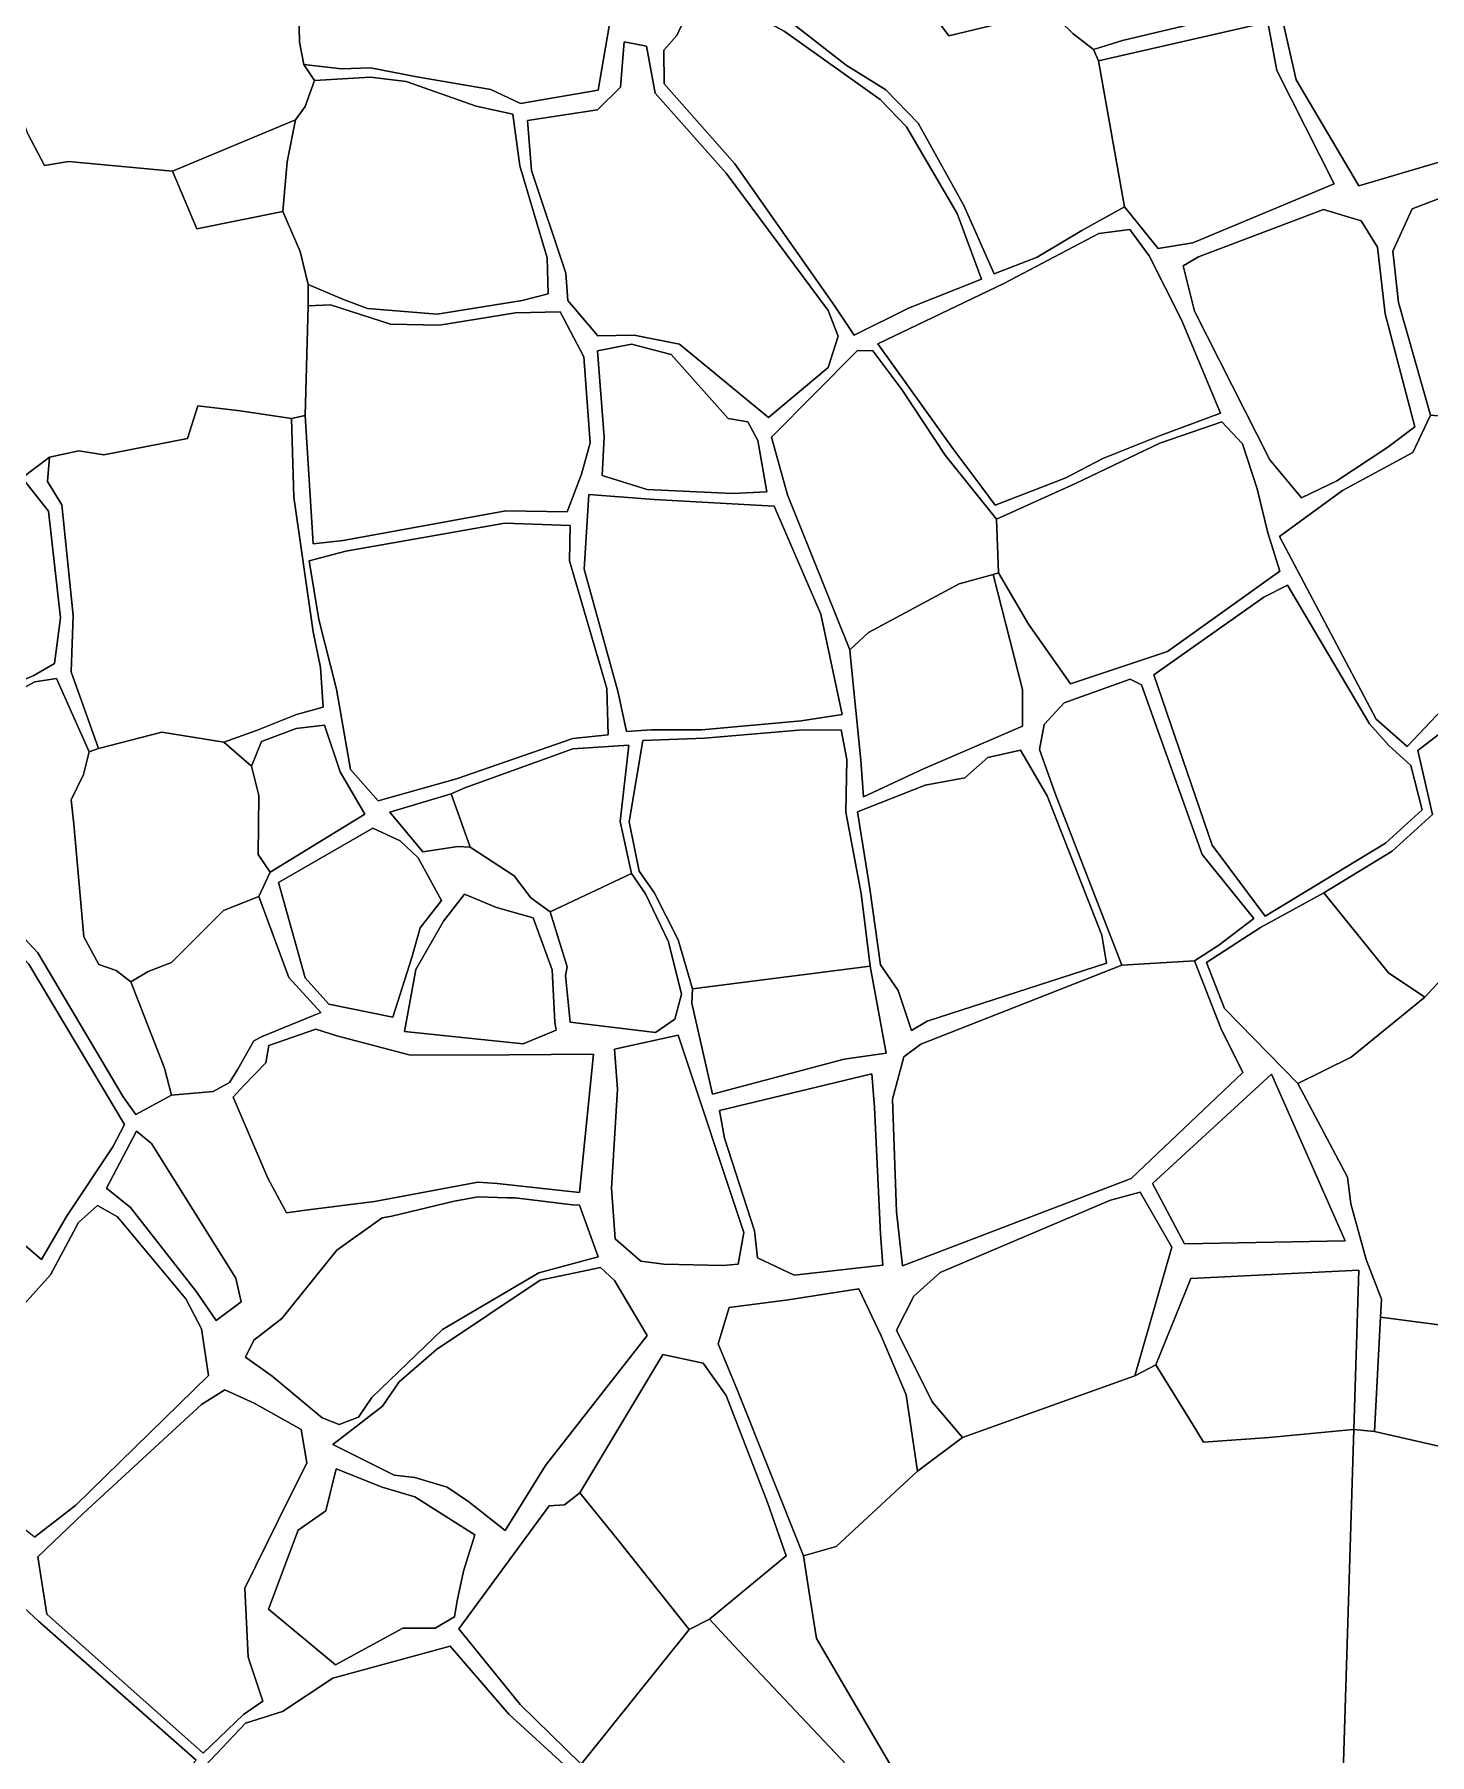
# Model space of a CAD drawing. Extents: x 542555 to 550520, y 1840485 to 1846995.
# Drawn here: x 549006.2 to 549126.2, y 1843616.8 to 1843764.8 of the extents above; entities that cross this region are included whole.
import ezdxf

# ---------------------------------------------------------------- set-up
doc = ezdxf.new("R2010")
doc.units = 0
doc.layers.add('Level 30', color=7, linetype='Continuous')

msp = doc.modelspace()

# ---------------------------------------------------------------- linework, layer by layer
at = {"layer": 'Level 30'}
for points in [[(549097.75, 1843762.52), (549099.99, 1843749.96), (549096.3, 1843747.92), (549092.48, 1843745.64), (549088.77, 1843744.2), (549086.16, 1843750.09), (549082.23, 1843757.16), (549079.46, 1843760.04), (549076.05, 1843762.16), (549071.5, 1843765.68), (549062.27, 1843770.64), (549060.94, 1843772.12), (549062.35, 1843775.75), (549063.89, 1843776.87), (549069.95, 1843779.69), (549074.72, 1843775.46), (549082.57, 1843767.75), (549084.86, 1843764.67), (549094.29, 1843766.94), (549094.44, 1843765.93), (549095.52, 1843764.88), (549097.32, 1843763.5)], [(549055.64, 1843765.49), (549054.71, 1843760), (549048.03, 1843758.85), (549045.47, 1843760.06), (549039.11, 1843761.16), (549035.11, 1843761.93), (549032.62, 1843761.82), (549029.4, 1843762.22), (549029.03, 1843764.12), (549028.96, 1843766.71), (549026.71, 1843771.82), (549028.13, 1843773.31), (549032.04, 1843773.89), (549036.43, 1843775.6), (549039.23, 1843777.6), (549039.81, 1843778.55), (549052.6, 1843778.57), (549054.57, 1843778.2), (549055.98, 1843770.18)], [(549109.31, 1843777.7), (549112.23, 1843773.43), (549114.28, 1843769.12), (549113.45, 1843767.75), (549111.89, 1843767.15), (549099.81, 1843764.27), (549097.32, 1843763.5), (549095.52, 1843764.88), (549094.44, 1843765.93), (549094.29, 1843766.94), (549095.03, 1843767.55), (549095.53, 1843768.57), (549097.84, 1843770.39), (549101.93, 1843774.4)], [(549029.51, 1843758.58), (549028.68, 1843757.44), (549018.1, 1843753.03), (549009.15, 1843753.86), (549007.08, 1843753.51), (549005.65, 1843756.23), (549002.73, 1843764.69), (549011.31, 1843767.62), (549017.06, 1843768.69), (549024.32, 1843771.11), (549025.66, 1843771.22), (549026.71, 1843771.82), (549028.96, 1843766.71), (549029.03, 1843764.12), (549029.4, 1843762.22), (549030.31, 1843760.82)], [(549150.82, 1843769.76), (549152.89, 1843766.37), (549151.97, 1843762.13), (549151.99, 1843758.45), (549144.23, 1843758.87), (549120.12, 1843751.77), (549114.73, 1843760.88), (549113.65, 1843765.67), (549115.73, 1843767.03), (549116.37, 1843769.38), (549146.31, 1843771.91), (549148.99, 1843771.75)], [(549152.89, 1843766.37), (549150.82, 1843769.76), (549148.99, 1843771.75), (549146.31, 1843771.91), (549116.37, 1843769.38), (549115.73, 1843767.03), (549113.65, 1843765.67), (549114.73, 1843760.88), (549120.12, 1843751.77), (549144.23, 1843758.87), (549151.99, 1843758.45), (549151.97, 1843762.13)], [(549078.97, 1843759.19), (549081.22, 1843756.85), (549085.58, 1843749.39), (549087.69, 1843743.74), (549081.41, 1843741.24), (549076.72, 1843738.92), (549075.05, 1843741.42), (549066.46, 1843753.67), (549060.38, 1843760.55), (549060.36, 1843763.45), (549061.48, 1843764.7), (549063.44, 1843768.99), (549070.71, 1843765.07)], [(549081.22, 1843756.85), (549078.97, 1843759.19), (549070.71, 1843765.07), (549063.44, 1843768.99), (549061.48, 1843764.7), (549060.36, 1843763.45), (549060.38, 1843760.55), (549066.46, 1843753.67), (549075.05, 1843741.42), (549076.72, 1843738.92), (549081.41, 1843741.24), (549087.69, 1843743.74), (549085.58, 1843749.39)], [(549113.08, 1843761.69), (549118.01, 1843751.95), (549105.85, 1843746.87), (549102.86, 1843746.38), (549099.99, 1843749.96), (549097.75, 1843762.52), (549112.31, 1843765.86)], [(549074.48, 1843741.04), (549075.36, 1843738.84), (549074.49, 1843736.14), (549069.37, 1843731.86), (549061.71, 1843738.16), (549057.81, 1843738.92), (549054.67, 1843738.88), (549052.09, 1843741.92), (549051.93, 1843744.25), (549048.98, 1843753.09), (549048.64, 1843757.38), (549054.64, 1843758.31), (549056.63, 1843760.27), (549056.93, 1843764.17), (549058.86, 1843763.79), (549059.61, 1843759.75), (549065.72, 1843752.85)], [(549075.36, 1843738.84), (549074.48, 1843741.04), (549065.72, 1843752.85), (549059.61, 1843759.75), (549058.86, 1843763.79), (549056.93, 1843764.17), (549056.63, 1843760.27), (549054.64, 1843758.31), (549048.64, 1843757.38), (549048.98, 1843753.09), (549051.93, 1843744.25), (549052.09, 1843741.92), (549054.67, 1843738.88), (549057.81, 1843738.92), (549061.71, 1843738.16), (549069.37, 1843731.86), (549074.49, 1843736.14)], [(549050.41, 1843742.48), (549048.16, 1843741.91), (549040.87, 1843740.73), (549034.88, 1843741.23), (549032.79, 1843741.99), (549029.76, 1843743.29), (549029.08, 1843746.11), (549027.57, 1843749.55), (549027.96, 1843753.83), (549028.68, 1843757.44), (549029.51, 1843758.58), (549030.31, 1843760.82), (549035.13, 1843761.13), (549038.19, 1843760.75), (549044.22, 1843758.63), (549047.38, 1843757.93), (549047.96, 1843753.48), (549050.31, 1843745.57)], [(549018.1, 1843753.03), (549028.68, 1843757.44), (549027.96, 1843753.83), (549027.57, 1843749.55), (549020.18, 1843748.08)], [(549157.37, 1843747.85), (549153.39, 1843744.04), (549153.65, 1843742.46), (549153.83, 1843740.75), (549151.72, 1843738.22), (549147.33, 1843735.8), (549140.28, 1843731.07), (549140.03, 1843726.16), (549132.92, 1843730.81), (549127.64, 1843731.92), (549126.31, 1843732.05), (549123.54, 1843741.75), (549123.05, 1843746.14), (549124.71, 1843749.8), (549141.17, 1843756.07), (549151.96, 1843757.29), (549155.78, 1843751.68)], [(549120.33, 1843748.76), (549121.74, 1843746.5), (549122.4, 1843740.75), (549124.95, 1843731.04), (549122.62, 1843729.28), (549118.23, 1843726.41), (549115.2, 1843724.94), (549112.48, 1843728.21), (549106.01, 1843740.99), (549105.02, 1843744.88), (549106.33, 1843745.66), (549117.09, 1843749.73)], [(549121.74, 1843746.5), (549120.33, 1843748.76), (549117.09, 1843749.73), (549106.33, 1843745.66), (549105.02, 1843744.88), (549106.01, 1843740.99), (549112.48, 1843728.21), (549115.2, 1843724.94), (549118.23, 1843726.41), (549122.62, 1843729.28), (549124.95, 1843731.04), (549122.4, 1843740.75)], [(549104.88, 1843740.24), (549108.23, 1843732.22), (549102.98, 1843730.27), (549098.11, 1843728.33), (549094.93, 1843726.65), (549088.86, 1843724.32), (549087.72, 1843725.86), (549085.21, 1843729.18), (549078.76, 1843738.19), (549089.6, 1843743.36), (549097.77, 1843747.68), (549100.45, 1843748.02), (549102.1, 1843745.76)], [(549108.23, 1843732.22), (549104.88, 1843740.24), (549102.1, 1843745.76), (549100.45, 1843748.02), (549097.77, 1843747.68), (549089.6, 1843743.36), (549078.76, 1843738.19), (549085.21, 1843729.18), (549087.72, 1843725.86), (549088.86, 1843724.32), (549094.93, 1843726.65), (549098.11, 1843728.33), (549102.98, 1843730.27)], [(549053.46, 1843737.05), (549054.02, 1843729.66), (549053.26, 1843726.98), (549052.05, 1843723.73), (549046.75, 1843723.81), (549032.76, 1843721.27), (549030.18, 1843720.97), (549029.5, 1843732.03), (549029.76, 1843741.44), (549031.69, 1843741.53), (549036.84, 1843739.88), (549041.06, 1843739.78), (549047.6, 1843740.85), (549051.45, 1843740.93)], [(549068.45, 1843729.88), (549069.2, 1843725.44), (549066.27, 1843725.3), (549058.93, 1843725.65), (549055.05, 1843726.87), (549055.21, 1843730.15), (549054.66, 1843737.58), (549057.57, 1843738.16), (549060.98, 1843737.25), (549065.89, 1843731.77), (549067.58, 1843731.47)], [(549069.2, 1843725.44), (549068.45, 1843729.88), (549067.58, 1843731.47), (549065.89, 1843731.77), (549060.98, 1843737.25), (549057.57, 1843738.16), (549054.66, 1843737.58), (549055.21, 1843730.15), (549055.05, 1843726.87), (549058.93, 1843725.65), (549066.27, 1843725.3)], [(549088.97, 1843723.11), (549089.14, 1843718.48), (549088.68, 1843718.35), (549085.75, 1843717.53), (549077.96, 1843713.35), (549076.34, 1843711.87), (549070.99, 1843725.2), (549069.62, 1843730.16), (549077.02, 1843737.61), (549078.34, 1843737.57), (549080.82, 1843734.25), (549084.55, 1843728.6)], [(549110.14, 1843729.58), (549108.36, 1843731.47), (549103.02, 1843729.64), (549095.75, 1843726.18), (549088.97, 1843723.11), (549084.55, 1843728.6), (549080.82, 1843734.25), (549078.34, 1843737.57), (549077.02, 1843737.61), (549069.62, 1843730.16), (549070.99, 1843725.2), (549076.34, 1843711.87), (549076.45, 1843710.92), (549077.3, 1843702.38), (549077.54, 1843699.21), (549082.7, 1843701.64), (549091.21, 1843705.29), (549091.2, 1843708.45), (549088.68, 1843718.35), (549089.14, 1843718.48), (549091.73, 1843714.06), (549095.32, 1843708.93), (549103.69, 1843711.72), (549113.34, 1843718.63), (549112.31, 1843721.93), (549111.38, 1843725.7)], [(549005.15, 1843726.66), (549007.43, 1843723.8), (549008.46, 1843714.61), (549007.93, 1843710.7), (549006.16, 1843709.67), (549001.99, 1843707.88), (549000, 1843707.12), (548998.17, 1843706.43), (548998.41, 1843714.01), (549000.13, 1843715.91), (549000.64, 1843717.75), (549000.24, 1843720.16), (548995.89, 1843722.24), (548993.91, 1843723.59), (548994.14, 1843725.6), (548994.14, 1843726.72), (548992.23, 1843731.55), (548993.19, 1843732.83), (548996.19, 1843729.8), (548998.36, 1843727.98), (549000.7, 1843726.62), (549003.25, 1843726.25)], [(549030.2, 1843713.41), (549030.83, 1843710.35), (549031.06, 1843706.93), (549028.76, 1843706.29), (549025.32, 1843704.93), (549022.51, 1843703.93), (549017.19, 1843704.79), (549011.72, 1843703.38), (549009.37, 1843709.98), (549009.56, 1843714.83), (549008.57, 1843724.34), (549007.33, 1843726.35), (549007.5, 1843728.44), (549010.04, 1843728.97), (549012.2, 1843728.63), (549019.39, 1843730.05), (549020.27, 1843732.86), (549023.9, 1843732.41), (549028.32, 1843731.76), (549028.53, 1843725)], [(549108.36, 1843731.47), (549110.14, 1843729.58), (549111.38, 1843725.7), (549112.31, 1843721.93), (549113.34, 1843718.63), (549103.69, 1843711.72), (549095.32, 1843708.93), (549091.73, 1843714.06), (549089.14, 1843718.48), (549088.97, 1843723.11), (549095.75, 1843726.18), (549103.02, 1843729.64)], [(549134.54, 1843715.86), (549134.82, 1843714.52), (549133.4, 1843713.19), (549124.3, 1843703.55), (549121.61, 1843705.91), (549113.31, 1843721.62), (549118.74, 1843725.57), (549124.77, 1843728.83), (549126.31, 1843732.05), (549127.64, 1843731.92), (549132.92, 1843730.81), (549140.03, 1843726.16), (549139.43, 1843722.45), (549135.61, 1843720.54), (549136.43, 1843718.6)], [(549011.72, 1843703.38), (549010.92, 1843703.08), (549008.13, 1843709.39), (549006.26, 1843709.1), (549002.02, 1843706.85), (549000, 1843706.21), (549000, 1843707.12), (549001.99, 1843707.88), (549006.16, 1843709.67), (549007.93, 1843710.7), (549008.46, 1843714.61), (549007.43, 1843723.8), (549005.15, 1843726.66), (549007.5, 1843728.44), (549007.33, 1843726.35), (549008.57, 1843724.34), (549009.56, 1843714.83), (549009.37, 1843709.98)], [(549075.68, 1843706.3), (549072.17, 1843705.75), (549063.62, 1843704.97), (549059.27, 1843704.98), (549057.13, 1843704.83), (549056.43, 1843708.2), (549053.5, 1843718.8), (549053.9, 1843725.23), (549059.52, 1843724.8), (549069.84, 1843724.23), (549073.85, 1843714.94)], [(549072.17, 1843705.75), (549075.68, 1843706.3), (549073.85, 1843714.94), (549069.84, 1843724.23), (549059.52, 1843724.8), (549053.9, 1843725.23), (549053.5, 1843718.8), (549056.43, 1843708.2), (549057.13, 1843704.83), (549059.27, 1843704.98), (549063.62, 1843704.97)], [(549055.45, 1843708.54), (549055.58, 1843704.54), (549052.54, 1843704.24), (549042.51, 1843700.77), (549035.79, 1843698.87), (549033.39, 1843701.56), (549032.21, 1843708.49), (549030.67, 1843714.47), (549029.85, 1843719.52), (549032.99, 1843720.34), (549046.68, 1843722.76), (549052.3, 1843722.56), (549052.23, 1843719.52)], [(549055.58, 1843704.54), (549055.45, 1843708.54), (549052.23, 1843719.52), (549052.3, 1843722.56), (549046.68, 1843722.76), (549032.99, 1843720.34), (549029.85, 1843719.52), (549030.67, 1843714.47), (549032.21, 1843708.49), (549033.39, 1843701.56), (549035.79, 1843698.87), (549042.51, 1843700.77), (549052.54, 1843704.24)], [(549088.68, 1843718.35), (549091.2, 1843708.45), (549091.21, 1843705.29), (549082.7, 1843701.64), (549077.54, 1843699.21), (549077.3, 1843702.38), (549076.45, 1843710.92), (549076.34, 1843711.87), (549077.96, 1843713.35), (549085.75, 1843717.53)], [(549122.71, 1843703.64), (549124.61, 1843701.91), (549125.57, 1843698.1), (549122.44, 1843695.24), (549112.07, 1843688.95), (549107.53, 1843695.06), (549102.51, 1843709.71), (549111.96, 1843716.38), (549114.01, 1843717.42), (549121.04, 1843705.5)], [(549124.61, 1843701.91), (549122.71, 1843703.64), (549121.04, 1843705.5), (549114.01, 1843717.42), (549111.96, 1843716.38), (549102.51, 1843709.71), (549107.53, 1843695.06), (549112.07, 1843688.95), (549122.44, 1843695.24), (549125.57, 1843698.1)], [(549014.52, 1843683.32), (549017.4, 1843675.87), (549018, 1843673.57), (549014.94, 1843671.91), (549013.85, 1843673.42), (549006.51, 1843685.8), (549005.35, 1843687.03), (549004.4, 1843688.22), (549004.37, 1843689.67), (548998.44, 1843702.72), (548997.53, 1843705.64), (549000, 1843706.21), (549002.02, 1843706.85), (549006.26, 1843709.1), (549008.13, 1843709.39), (549010.92, 1843703.08), (549010.45, 1843701.14), (549009.37, 1843698.95), (549009.61, 1843696.86), (549010.47, 1843687.19), (549011.75, 1843684.81), (549013.26, 1843684.29)], [(549106.01, 1843685.11), (549108.1, 1843686.47), (549111.11, 1843688.75), (549106.65, 1843694.27), (549101.45, 1843708.84), (549100.47, 1843709.34), (549094.8, 1843707.31), (549093.06, 1843705.43), (549092.67, 1843703.28), (549094, 1843699.52), (549099.76, 1843684.74), (549082.47, 1843677.95), (549081, 1843676.86), (549080.03, 1843673.22), (549080.37, 1843663.53), (549080.89, 1843658.87), (549100.54, 1843666.38), (549110.15, 1843675.52), (549108.25, 1843679.31)], [(549108.1, 1843686.47), (549106.01, 1843685.11), (549099.76, 1843684.74), (549094, 1843699.52), (549092.67, 1843703.28), (549093.06, 1843705.43), (549094.8, 1843707.31), (549100.47, 1843709.34), (549101.45, 1843708.84), (549106.65, 1843694.27), (549111.11, 1843688.75)], [(549024.88, 1843701.86), (549025.53, 1843699.34), (549025.45, 1843694.27), (549026.49, 1843692.75), (549025.53, 1843690.65), (549022.49, 1843689.44), (549018, 1843684.96), (549015.99, 1843684.2), (549014.52, 1843683.32), (549013.26, 1843684.29), (549011.75, 1843684.81), (549010.47, 1843687.19), (549009.61, 1843696.86), (549009.37, 1843698.95), (549010.45, 1843701.14), (549010.92, 1843703.08), (549011.72, 1843703.38), (549017.19, 1843704.79), (549022.51, 1843703.93)], [(549025.74, 1843703.99), (549028.72, 1843705.11), (549031.18, 1843705.37), (549032.51, 1843701.36), (549034.64, 1843697.72), (549026.49, 1843692.75), (549025.45, 1843694.27), (549025.53, 1843699.34), (549024.88, 1843701.86)], [(549078.09, 1843684.65), (549062.82, 1843682.7), (549061.58, 1843686.92), (549059.51, 1843690.99), (549058.22, 1843692.84), (549057.37, 1843697.06), (549058.55, 1843704.07), (549063.84, 1843704.27), (549071.95, 1843704.95), (549075.61, 1843704.98), (549076.09, 1843702.43), (549076, 1843697.89), (549077.32, 1843690.92)], [(549075.87, 1843676.66), (549079.47, 1843677.16), (549078.09, 1843684.65), (549077.32, 1843690.92), (549076, 1843697.89), (549076.09, 1843702.43), (549075.61, 1843704.98), (549071.95, 1843704.95), (549063.84, 1843704.27), (549058.55, 1843704.07), (549057.37, 1843697.06), (549058.22, 1843692.84), (549059.51, 1843690.99), (549061.58, 1843686.92), (549062.82, 1843682.7), (549062.77, 1843681.47), (549064.54, 1843673.65)], [(549132.32, 1843689.31), (549130.37, 1843686.91), (549125.81, 1843681.99), (549122.68, 1843684.09), (549117.12, 1843690.95), (549122.99, 1843694.55), (549126.46, 1843697.71), (549125.21, 1843703.2), (549128.08, 1843705.42), (549134.96, 1843698.41), (549138.54, 1843696.53)], [(549061.29, 1843680.09), (549061.88, 1843682.26), (549060.77, 1843686.74), (549058.79, 1843690.87), (549057.58, 1843692.63), (549056.6, 1843697.09), (549057.34, 1843703.67), (549052.52, 1843703.36), (549043.25, 1843699.99), (549042.06, 1843699.48), (549036.79, 1843697.9), (549039.62, 1843694.5), (549042.64, 1843694.95), (549043.69, 1843694.89), (549047.48, 1843692.43), (549048.92, 1843690.54), (549050.58, 1843689.34), (549052.03, 1843684.61), (549051.9, 1843683.85), (549052.3, 1843679.84), (549059.64, 1843678.96)], [(549057.58, 1843692.63), (549050.58, 1843689.34), (549048.92, 1843690.54), (549047.48, 1843692.43), (549043.69, 1843694.89), (549042.06, 1843699.48), (549043.25, 1843699.99), (549052.52, 1843703.36), (549057.34, 1843703.67), (549056.6, 1843697.09)], [(549098.02, 1843687.32), (549098.42, 1843684.91), (549083.01, 1843679.94), (549081.66, 1843679.13), (549080.51, 1843682.57), (549078.98, 1843684.76), (549078.06, 1843691.3), (549077.01, 1843697.93), (549082.82, 1843700.23), (549086.24, 1843700.84), (549088.21, 1843702.6), (549091.04, 1843703.22), (549093.32, 1843699.31)], [(549098.42, 1843684.91), (549098.02, 1843687.32), (549093.32, 1843699.31), (549091.04, 1843703.22), (549088.21, 1843702.6), (549086.24, 1843700.84), (549082.82, 1843700.23), (549077.01, 1843697.93), (549078.06, 1843691.3), (549078.98, 1843684.76), (549080.51, 1843682.57), (549081.66, 1843679.13), (549083.01, 1843679.94)], [(549042.06, 1843699.48), (549043.69, 1843694.89), (549042.64, 1843694.95), (549039.62, 1843694.5), (549036.79, 1843697.9)], [(549039.21, 1843693.98), (549041.23, 1843690.29), (549039.39, 1843687.95), (549038.67, 1843685.41), (549037.05, 1843680.27), (549031.55, 1843681.39), (549029.49, 1843683.66), (549027.22, 1843691.86), (549035.32, 1843696.53), (549037.68, 1843695.43)], [(549041.23, 1843690.29), (549039.21, 1843693.98), (549037.68, 1843695.43), (549035.32, 1843696.53), (549027.22, 1843691.86), (549029.49, 1843683.66), (549031.55, 1843681.39), (549037.05, 1843680.27), (549038.67, 1843685.41), (549039.39, 1843687.95)], [(549061.88, 1843682.26), (549061.29, 1843680.09), (549059.64, 1843678.96), (549052.3, 1843679.84), (549051.9, 1843683.85), (549052.03, 1843684.61), (549050.58, 1843689.34), (549057.58, 1843692.63), (549058.79, 1843690.87), (549060.77, 1843686.74)], [(549051.09, 1843679.16), (549048.25, 1843677.97), (549038.04, 1843679.04), (549039.03, 1843684.36), (549041.41, 1843688.54), (549043.21, 1843690.84), (549045.96, 1843689.69), (549049.12, 1843688.8), (549050.74, 1843684.33), (549050.98, 1843679.84)], [(549048.25, 1843677.97), (549051.09, 1843679.16), (549050.98, 1843679.84), (549050.74, 1843684.33), (549049.12, 1843688.8), (549045.96, 1843689.69), (549043.21, 1843690.84), (549041.41, 1843688.54), (549039.03, 1843684.36), (549038.04, 1843679.04)], [(549117.12, 1843690.95), (549122.68, 1843684.09), (549125.81, 1843681.99), (549119.46, 1843676.83), (549114.9, 1843674.56), (549108.59, 1843681.02), (549107.04, 1843684.97), (549111.68, 1843687.98)], [(549030.84, 1843680.68), (549025.8, 1843678.6), (549025.08, 1843678.22), (549023.72, 1843675.79), (549022.99, 1843674.64), (549021.6, 1843673.88), (549018, 1843673.57), (549017.4, 1843675.87), (549014.52, 1843683.32), (549015.99, 1843684.2), (549018, 1843684.96), (549022.49, 1843689.44), (549025.53, 1843690.65), (549028.11, 1843683.67)], [(549004.09, 1843686.58), (549005.74, 1843684.83), (549013.97, 1843671.04), (549012.97, 1843669.11), (549008.97, 1843663.13), (549006.82, 1843659.42), (549000, 1843665.26), (548997.07, 1843667.77), (548995.24, 1843669.22), (548993.98, 1843672.88), (548995.23, 1843675.2), (549000, 1843681.95), (549002.29, 1843685.19)], [(549148.31, 1843658.42), (549147.21, 1843651.16), (549121.99, 1843654.46), (549122.07, 1843656.01), (549120.77, 1843659.42), (549119.45, 1843664.22), (549119.15, 1843666.52), (549114.9, 1843674.56), (549119.46, 1843676.83), (549125.81, 1843681.99), (549130.37, 1843686.91), (549133.82, 1843685.07), (549141.07, 1843682.47), (549146.65, 1843681.46), (549146.98, 1843674.51), (549148.09, 1843662.99), (549148.93, 1843662.79)], [(549106.01, 1843685.11), (549108.25, 1843679.31), (549110.15, 1843675.52), (549100.54, 1843666.38), (549080.89, 1843658.87), (549080.37, 1843663.53), (549080.03, 1843673.22), (549081, 1843676.86), (549082.47, 1843677.95), (549099.76, 1843684.74)], [(549079.47, 1843677.16), (549075.87, 1843676.66), (549064.54, 1843673.65), (549062.77, 1843681.47), (549062.82, 1843682.7), (549078.09, 1843684.65)], [(549043.41, 1843676.99), (549054.3, 1843677.09), (549053.11, 1843665.19), (549046.03, 1843665.96), (549044.37, 1843666.07), (549035.47, 1843664.41), (549029.53, 1843663.68), (549027.9, 1843663.45), (549026.28, 1843666.42), (549023.31, 1843673.39), (549024.19, 1843674.35), (549026.11, 1843676.33), (549026.39, 1843677.83), (549030.42, 1843679.24), (549032.22, 1843678.65), (549038.44, 1843677.02)], [(549054.3, 1843677.09), (549043.41, 1843676.99), (549038.44, 1843677.02), (549032.22, 1843678.65), (549030.42, 1843679.24), (549026.39, 1843677.83), (549026.11, 1843676.33), (549024.19, 1843674.35), (549023.31, 1843673.39), (549026.28, 1843666.42), (549027.9, 1843663.45), (549029.53, 1843663.68), (549035.47, 1843664.41), (549044.37, 1843666.07), (549046.03, 1843665.96), (549053.11, 1843665.19)], [(549067.23, 1843661.76), (549066.74, 1843659.03), (549065.43, 1843658.91), (549060.35, 1843659.04), (549058.37, 1843659.29), (549056.18, 1843661.21), (549055.86, 1843665.57), (549056.37, 1843674.09), (549056.1, 1843677.52), (549061.6, 1843678.71)], [(549066.74, 1843659.03), (549067.23, 1843661.76), (549061.6, 1843678.71), (549056.1, 1843677.52), (549056.37, 1843674.09), (549055.86, 1843665.57), (549056.18, 1843661.21), (549058.37, 1843659.29), (549060.35, 1843659.04), (549065.43, 1843658.91)], [(549078.99, 1843661.6), (549079.19, 1843658.93), (549071.56, 1843658.08), (549068.41, 1843659.57), (549068.14, 1843661.9), (549065.56, 1843669.87), (549065.15, 1843672.24), (549078.25, 1843675.41), (549078.47, 1843672.49)], [(549079.19, 1843658.93), (549078.99, 1843661.6), (549078.47, 1843672.49), (549078.25, 1843675.41), (549065.15, 1843672.24), (549065.56, 1843669.87), (549068.14, 1843661.9), (549068.41, 1843659.57), (549071.56, 1843658.08)], [(549112.62, 1843675.38), (549118.96, 1843661.03), (549105.13, 1843660.77), (549102.4, 1843665.97)], [(549118.96, 1843661.03), (549112.62, 1843675.38), (549102.4, 1843665.97), (549105.13, 1843660.77)], [(549016.28, 1843669.39), (549023.53, 1843657.81), (549024.01, 1843655.78), (549021.84, 1843654.18), (549020.16, 1843656.65), (549014.48, 1843663.9), (549012.41, 1843665.57), (549014.99, 1843670.47)], [(549023.53, 1843657.81), (549016.28, 1843669.39), (549014.99, 1843670.47), (549012.41, 1843665.57), (549014.48, 1843663.9), (549020.16, 1843656.65), (549021.84, 1843654.18), (549024.01, 1843655.78)], [(549044.38, 1843664.82), (549046.88, 1843664.74), (549047.57, 1843664.74), (549052.51, 1843664.14), (549053.1, 1843664.09), (549054.72, 1843659.66), (549049.61, 1843658.28), (549041.31, 1843653.42), (549035.23, 1843647.56), (549034.09, 1843645.86), (549032.42, 1843645.25), (549030.97, 1843645.82), (549026.66, 1843649.38), (549024.38, 1843651.02), (549025.1, 1843652.49), (549027.51, 1843654.36), (549032.22, 1843660.24), (549036.13, 1843663), (549036.95, 1843663.15), (549042.33, 1843664.45)], [(549046.88, 1843664.74), (549044.38, 1843664.82), (549042.33, 1843664.45), (549036.95, 1843663.15), (549036.13, 1843663), (549032.22, 1843660.24), (549027.51, 1843654.36), (549025.1, 1843652.49), (549024.38, 1843651.02), (549026.66, 1843649.38), (549030.97, 1843645.82), (549032.42, 1843645.25), (549034.09, 1843645.86), (549035.23, 1843647.56), (549041.31, 1843653.42), (549049.61, 1843658.28), (549054.72, 1843659.66), (549053.1, 1843664.09), (549052.51, 1843664.14), (549047.57, 1843664.74)], [(549104.04, 1843660.5), (549100.88, 1843649.42), (549086.05, 1843644.13), (549083.44, 1843647.18), (549080.38, 1843653.36), (549081.86, 1843656.27), (549084.13, 1843658.3), (549098.78, 1843664.52), (549101.33, 1843665.23)], [(549021.19, 1843649.44), (549009.78, 1843638.31), (549006.21, 1843635.55), (549000, 1843640.53), (548996.72, 1843647.55), (549000, 1843650.55), (549004.59, 1843654.75), (549007.61, 1843658.1), (549010.02, 1843662.62), (549011.63, 1843664.07), (549013.36, 1843663.1), (549019.23, 1843656.03), (549020.58, 1843653.45)], [(549058.92, 1843652.9), (549050.18, 1843641.72), (549046.7, 1843636.13), (549043.59, 1843638.59), (549041.72, 1843639.84), (549038.95, 1843640.68), (549037.17, 1843640.89), (549031.89, 1843643.52), (549035.02, 1843645.92), (549036.15, 1843646.81), (549037.59, 1843648.9), (549040.81, 1843651.68), (549049.72, 1843657.66), (549054.92, 1843658.73), (549056.1, 1843657.62)], [(549050.18, 1843641.72), (549058.92, 1843652.9), (549056.1, 1843657.62), (549054.92, 1843658.73), (549049.72, 1843657.66), (549040.81, 1843651.68), (549037.59, 1843648.9), (549036.15, 1843646.81), (549035.02, 1843645.92), (549031.89, 1843643.52), (549037.17, 1843640.89), (549038.95, 1843640.68), (549041.72, 1843639.84), (549043.59, 1843638.59), (549046.7, 1843636.13)], [(549102.66, 1843650.38), (549105.68, 1843657.8), (549120.13, 1843658.51), (549119.7, 1843644.82), (549119.6506, 1843644.8152), (549112.43, 1843644.12), (549106.76, 1843643.73), (549105.8699, 1843645.1737)], [(549075.19, 1843634.73), (549072.37, 1843633.95), (549066.68, 1843648.15), (549065.02, 1843652.18), (549065.98, 1843655.31), (549071.06, 1843655.96), (549077.13, 1843656.91), (549079.06, 1843652.86), (549081.21, 1843647.79), (549082.18, 1843641.21)], [(549152.16, 1843649.05), (549151.84, 1843647.55), (549148.26, 1843638.53), (549121.47, 1843644.62), (549121.99, 1843654.46), (549147.21, 1843651.16), (549148.04, 1843650.39)], [(549070.88, 1843633.93), (549064.27, 1843628.48), (549062.54, 1843627.6), (549056.44, 1843635.3), (549053.12, 1843639.35), (549060.28, 1843651.25), (549063.74, 1843650.5), (549065.73, 1843647.73), (549069.27, 1843638.53)], [(549119.6994, 1843644.8019), (549118.69, 1843612.51), (549097.41, 1843599.39), (549085.33, 1843606.59), (549073.49, 1843626.83), (549072.8392, 1843630.9669), (549072.37, 1843633.95), (549075.19, 1843634.73), (549082.18, 1843641.21), (549086.05, 1843644.13), (549100.88, 1843649.42), (549102.66, 1843650.38), (549105.8699, 1843645.1737), (549106.76, 1843643.73), (549112.43, 1843644.12), (549119.6506, 1843644.8152), (549119.7, 1843644.82)], [(549027.17, 1843636.97), (549024.32, 1843631.17), (549024.6, 1843625.22), (549025.85, 1843621.44), (549024.21, 1843620.3), (549020.73, 1843616.97), (549007.29, 1843628.91), (549006.52, 1843633.84), (549010.4, 1843637.57), (549020.59, 1843646.97), (549022.59, 1843648.22), (549025.11, 1843647.08), (549029.15, 1843644.81), (549029.64, 1843641.93)], [(549024.32, 1843631.17), (549027.17, 1843636.97), (549029.64, 1843641.93), (549029.15, 1843644.81), (549025.11, 1843647.08), (549022.59, 1843648.22), (549020.59, 1843646.97), (549010.4, 1843637.57), (549006.52, 1843633.84), (549007.29, 1843628.91), (549020.73, 1843616.97), (549024.21, 1843620.3), (549025.85, 1843621.44), (549024.6, 1843625.22)], [(549148.26, 1843638.53), (549152.1238, 1843636.1876), (549158.52, 1843632.31), (549155.16, 1843603.73), (549148.13, 1843604.49), (549140.93, 1843602.78), (549122.1, 1843610.43), (549118.69, 1843612.51), (549119.6994, 1843644.8019), (549119.7, 1843644.82), (549121.47, 1843644.62)], [(549038.95, 1843639.01), (549044.11, 1843635.75), (549043.13, 1843632.63), (549042.59, 1843630.07), (549042.35, 1843628.7), (549040.68, 1843627.73), (549037.91, 1843627.71), (549032.12, 1843624.57), (549026.34, 1843629.35), (549028.89, 1843636.15), (549031.29, 1843637.81), (549032.17, 1843641.41), (549036.13, 1843639.85)], [(549044.11, 1843635.75), (549038.95, 1843639.01), (549036.13, 1843639.85), (549032.17, 1843641.41), (549031.29, 1843637.81), (549028.89, 1843636.15), (549026.34, 1843629.35), (549032.12, 1843624.57), (549037.91, 1843627.71), (549040.68, 1843627.73), (549042.35, 1843628.7), (549042.59, 1843630.07), (549043.13, 1843632.63)], [(549062.54, 1843627.6), (549053.23, 1843616.03), (549048.01, 1843621.15), (549042.73, 1843627.65), (549050.5, 1843638.24), (549051.82, 1843638.34), (549053.12, 1843639.35), (549056.44, 1843635.3)], [(549005.33, 1843629.48), (549006.56, 1843628.32), (549020.12, 1843616.38), (549018.28, 1843614.36), (549013.49, 1843610.1), (549012.88, 1843609.39), (549011.25, 1843607.13), (549000, 1843613.81), (548992.67, 1843618.16), (548991, 1843619.91), (548994.15, 1843625.98), (548995.72, 1843627.87)], [(549052.67, 1843605.78), (549047.48, 1843603.92), (549045.01, 1843605.38), (549036.7, 1843610.9), (549032.97, 1843612.71), (549027.96, 1843614.43), (549020.87, 1843615.85), (549024.38, 1843619.55), (549027.56, 1843620.54), (549031.87, 1843623.41), (549041.97, 1843626.18), (549047.03, 1843620.31), (549052.73, 1843615.11), (549055.28, 1843611.79)]]:
    msp.add_lwpolyline(points, close=True, dxfattribs=at)
for points in [[(549094.29, 1843766.94), (549084.86, 1843764.67), (549082.57, 1843767.75)], [(549071.5, 1843765.68), (549076.05, 1843762.16), (549079.46, 1843760.04), (549082.23, 1843757.16), (549086.16, 1843750.09), (549088.77, 1843744.2), (549092.48, 1843745.64), (549096.3, 1843747.92), (549099.99, 1843749.96), (549102.86, 1843746.38), (549105.85, 1843746.87), (549118.01, 1843751.95), (549113.08, 1843761.69), (549112.31, 1843765.86), (549097.75, 1843762.52), (549097.32, 1843763.5), (549099.81, 1843764.27), (549111.89, 1843767.15)], [(549005.35, 1843687.03), (549006.51, 1843685.8), (549013.85, 1843673.42), (549014.94, 1843671.91), (549018, 1843673.57), (549021.6, 1843673.88), (549022.99, 1843674.64), (549023.72, 1843675.79), (549025.08, 1843678.22), (549025.8, 1843678.6), (549030.84, 1843680.68), (549028.11, 1843683.67), (549025.53, 1843690.65), (549026.49, 1843692.75), (549034.64, 1843697.72), (549032.51, 1843701.36), (549031.18, 1843705.37), (549028.72, 1843705.11), (549025.74, 1843703.99), (549024.88, 1843701.86), (549022.51, 1843703.93), (549025.32, 1843704.93), (549028.76, 1843706.29), (549031.06, 1843706.93), (549030.83, 1843710.35), (549030.2, 1843713.41), (549028.53, 1843725), (549028.32, 1843731.76), (549029.5, 1843732.03), (549030.18, 1843720.97), (549032.76, 1843721.27), (549046.75, 1843723.81), (549052.05, 1843723.73), (549053.26, 1843726.98), (549054.02, 1843729.66), (549053.46, 1843737.05), (549051.45, 1843740.93), (549047.6, 1843740.85), (549041.06, 1843739.78), (549036.84, 1843739.88), (549031.69, 1843741.53), (549029.76, 1843741.44), (549029.76, 1843743.29), (549032.79, 1843741.99), (549034.88, 1843741.23), (549040.87, 1843740.73), (549048.16, 1843741.91), (549050.41, 1843742.48), (549050.31, 1843745.57), (549047.96, 1843753.48), (549047.38, 1843757.93), (549044.22, 1843758.63), (549038.19, 1843760.75), (549035.13, 1843761.13), (549030.31, 1843760.82), (549029.4, 1843762.22), (549032.62, 1843761.82), (549035.11, 1843761.93), (549039.11, 1843761.16), (549045.47, 1843760.06), (549048.03, 1843758.85), (549054.71, 1843760), (549055.64, 1843765.49)], [(549005.65, 1843756.23), (549007.08, 1843753.51), (549009.15, 1843753.86), (549018.1, 1843753.03), (549020.18, 1843748.08), (549027.57, 1843749.55), (549029.08, 1843746.11), (549029.76, 1843743.29), (549029.76, 1843741.44), (549029.5, 1843732.03), (549028.32, 1843731.76), (549023.9, 1843732.41), (549020.27, 1843732.86), (549019.39, 1843730.05), (549012.2, 1843728.63), (549010.04, 1843728.97), (549007.5, 1843728.44), (549005.15, 1843726.66)], [(549141.17, 1843756.07), (549124.71, 1843749.8), (549123.05, 1843746.14), (549123.54, 1843741.75), (549126.31, 1843732.05), (549124.77, 1843728.83), (549118.74, 1843725.57), (549113.31, 1843721.62), (549121.61, 1843705.91), (549124.3, 1843703.55), (549133.4, 1843713.19)], [(549128.08, 1843705.42), (549125.21, 1843703.2), (549126.46, 1843697.71), (549122.99, 1843694.55), (549117.12, 1843690.95), (549111.68, 1843687.98), (549107.04, 1843684.97), (549108.59, 1843681.02), (549114.9, 1843674.56), (549119.15, 1843666.52), (549119.45, 1843664.22), (549120.77, 1843659.42), (549122.07, 1843656.01), (549121.99, 1843654.46), (549121.47, 1843644.62), (549119.7, 1843644.82), (549120.13, 1843658.51), (549105.68, 1843657.8), (549102.66, 1843650.38), (549100.88, 1843649.42), (549104.04, 1843660.5), (549101.33, 1843665.23), (549098.78, 1843664.52), (549084.13, 1843658.3), (549081.86, 1843656.27), (549080.38, 1843653.36), (549083.44, 1843647.18), (549086.05, 1843644.13), (549082.18, 1843641.21), (549081.21, 1843647.79), (549079.06, 1843652.86), (549077.13, 1843656.91), (549071.06, 1843655.96), (549065.98, 1843655.31), (549065.02, 1843652.18), (549066.68, 1843648.15), (549072.37, 1843633.95), (549072.8392, 1843630.9669), (549073.49, 1843626.83), (549085.33, 1843606.59)], [(549000, 1843665.26), (549006.82, 1843659.42), (549008.97, 1843663.13), (549012.97, 1843669.11), (549013.97, 1843671.04), (549005.74, 1843684.83)], [(549006.21, 1843635.55), (549009.78, 1843638.31), (549021.19, 1843649.44), (549020.58, 1843653.45), (549019.23, 1843656.03), (549013.36, 1843663.1), (549011.63, 1843664.07), (549010.02, 1843662.62), (549007.61, 1843658.1), (549004.59, 1843654.75)], [(549077.54, 1843614.43), (549066.3564, 1843626.271), (549064.27, 1843628.48), (549070.88, 1843633.93), (549069.27, 1843638.53), (549065.73, 1843647.73), (549063.74, 1843650.5), (549060.28, 1843651.25), (549053.12, 1843639.35), (549051.82, 1843638.34), (549050.5, 1843638.24), (549042.73, 1843627.65), (549048.01, 1843621.15), (549053.23, 1843616.03)], [(549000, 1843613.81), (549011.25, 1843607.13), (549012.88, 1843609.39), (549013.49, 1843610.1), (549018.28, 1843614.36), (549020.12, 1843616.38), (549006.56, 1843628.32), (549005.33, 1843629.48)], [(549053.23, 1843616.03), (549062.54, 1843627.6), (549064.27, 1843628.48), (549066.3564, 1843626.271), (549077.54, 1843614.43)], [(549052.73, 1843615.11), (549047.03, 1843620.31), (549041.97, 1843626.18), (549031.87, 1843623.41), (549027.56, 1843620.54), (549024.38, 1843619.55), (549020.87, 1843615.85)]]:
    msp.add_lwpolyline(points, dxfattribs=at)

doc.saveas('drawing.dxf')
